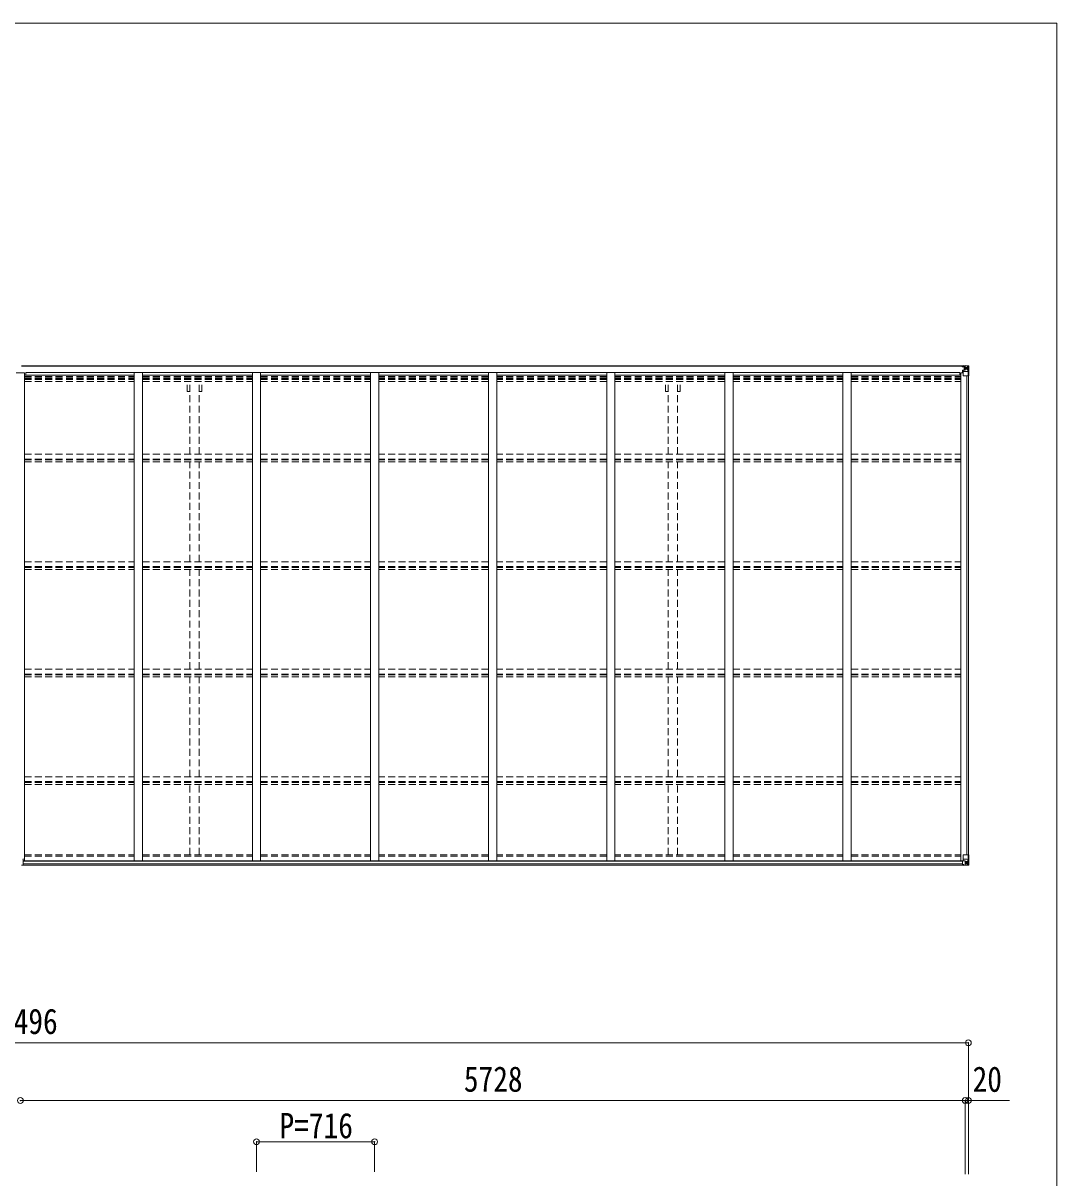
# Model space of a CAD drawing. Units: millimetres at full size, sheet at 1:35. Extents: x -9837 to 9837, y -6790 to 6790.
# Drawn here: x 3074 to 9343, y -210 to 6790 of the extents above; entities that cross this region are included whole.
import ezdxf
from ezdxf.enums import TextEntityAlignment as Align

# ---------------------------------------------------------------- set-up
doc = ezdxf.new("R2010")
doc.units = ezdxf.units.MM
doc.header["$LTSCALE"] = 35
doc.header["$PDMODE"] = 32
doc.header["$PDSIZE"] = 35
doc.linetypes.add('DASHED1', pattern=[1.8, 1.2, -0.6])
for name, color, linetype, lineweight in [('0-3_ELV2', 4, 'Continuous', 9), ('0-4_TABLE1', 6, 'Continuous', 9), ('0-6_OTH_LINE', 6, 'Continuous', 9), ('F-0_240', 7, 'Continuous', 9)]:
    doc.layers.add(name, color=color, linetype=linetype, lineweight=lineweight)
doc.styles.add('ＭＳ ゴシック', font='')
doc.styles.get('ＭＳ ゴシック').set_extended_font_data('MS Gothic')

msp = doc.modelspace()

# ---------------------------------------------------------------- linework, layer by layer
at = {"layer": '0-3_ELV2'}
for p, q in [((3064.18, 4711.83), (8784.18, 4711.83)), ((3064.18, 4709.68), (8784.18, 4709.68)), ((3082.68, 4669.71), (3032.68, 4669.71)), ((3082.68, 4669.71), (3082.68, 1711.61)), ((3082.68, 4656.03), (3748.68, 4656.03)), ((3090.18, 4656.03), (3090.18, 4671.54)), ((3090.18, 4671.54), (8753.18, 4671.54)), ((3748.68, 4671.53), (3748.68, 1711.61)), ((3798.68, 4671.53), (3798.68, 1711.61)), ((3798.68, 4656.03), (4464.68, 4656.03)), ((4464.68, 4671.53), (4464.68, 1711.61)), ((4514.68, 4671.53), (4514.68, 1711.61)), ((4514.68, 4656.03), (5180.68, 4656.03)), ((5180.68, 4671.53), (5180.68, 1711.61)), ((5230.68, 4671.53), (5230.68, 1711.61)), ((5896.68, 4656.03), (5230.68, 4656.03)), ((5896.68, 4671.53), (5896.68, 1711.61)), ((5946.68, 4671.53), (5946.68, 1711.61)), ((6612.68, 4656.03), (5946.68, 4656.03)), ((6612.68, 4671.53), (6612.68, 1711.61)), ((6662.68, 4671.53), (6662.68, 1711.61)), ((7328.68, 4656.03), (6662.68, 4656.03)), ((7328.68, 4671.53), (7328.68, 1711.61)), ((7378.68, 4671.53), (7378.68, 1711.61)), ((7378.68, 4656.03), (8044.68, 4656.03)), ((8044.68, 4671.53), (8044.68, 1711.61)), ((8094.68, 4671.53), (8094.68, 1711.61)), ((8094.68, 4656.03), (8760.68, 4656.03)), ((8753.18, 4656.03), (8753.18, 4671.54)), ((8760.68, 4669.71), (8773.68, 4669.71)), ((8760.68, 4669.71), (8760.68, 1711.61)), ((8795.98, 4651.06), (8795.98, 1747.62)), ((8805.68, 4651.06), (8805.68, 1747.62)), ((3064.18, 1685.83), (8779.18, 1685.83)), ((3074.18, 1711.61), (8780.94, 1711.61)), ((3074.18, 1709.34), (8769.18, 1709.34)), ((3074.18, 1693.73), (8769.18, 1693.73))]:
    msp.add_line(p, q, dxfattribs=at)
at = {"layer": '0-3_ELV2', "linetype": 'DASHED1'}
for p, q in [((3082.68, 4647.63), (3748.68, 4647.63)), ((3082.68, 4639.44), (3748.68, 4639.44)), ((3082.68, 4635.51), (3748.68, 4635.51)), ((3082.68, 4630.43), (3748.68, 4630.43)), ((3798.68, 4647.63), (4464.68, 4647.63)), ((3798.68, 4639.44), (4464.68, 4639.44)), ((3798.68, 4635.51), (4464.68, 4635.51)), ((3798.68, 4630.43), (4464.68, 4630.43)), ((4514.68, 4647.63), (5180.68, 4647.63)), ((4514.68, 4639.44), (5180.68, 4639.44)), ((4514.68, 4635.51), (5180.68, 4635.51)), ((4514.68, 4630.43), (5180.68, 4630.43)), ((5896.68, 4647.63), (5230.68, 4647.63)), ((5896.68, 4639.44), (5230.68, 4639.44)), ((5896.68, 4635.51), (5230.68, 4635.51)), ((5896.68, 4630.43), (5230.68, 4630.43)), ((6612.68, 4647.63), (5946.68, 4647.63)), ((6612.68, 4639.44), (5946.68, 4639.44)), ((6612.68, 4635.51), (5946.68, 4635.51)), ((6612.68, 4630.43), (5946.68, 4630.43)), ((7328.68, 4647.63), (6662.68, 4647.63)), ((7328.68, 4639.44), (6662.68, 4639.44)), ((7328.68, 4635.51), (6662.68, 4635.51)), ((7328.68, 4630.43), (6662.68, 4630.43)), ((7378.68, 4647.63), (8044.68, 4647.63)), ((7378.68, 4639.44), (8044.68, 4639.44)), ((7378.68, 4635.51), (8044.68, 4635.51)), ((7378.68, 4630.43), (8044.68, 4630.43)), ((8094.68, 4647.63), (8760.68, 4647.63)), ((8094.68, 4639.44), (8760.68, 4639.44)), ((8094.68, 4635.51), (8760.68, 4635.51)), ((8094.68, 4630.43), (8760.68, 4630.43)), ((3082.68, 4617.42), (3748.68, 4617.42)), ((3798.68, 4617.42), (4464.68, 4617.42)), ((4068.48, 4555.83), (4068.48, 4617.42)), ((4068.48, 4555.83), (4086.18, 4555.83)), ((4086.18, 4176.83), (4086.18, 4617.42)), ((4141.18, 4176.83), (4141.18, 4617.42)), ((4141.18, 4555.83), (4158.88, 4555.83)), ((4158.88, 4555.83), (4158.88, 4617.42)), ((4514.68, 4617.42), (5180.68, 4617.42)), ((5896.68, 4617.42), (5230.68, 4617.42)), ((6612.68, 4617.42), (5946.68, 4617.42)), ((7328.68, 4617.42), (6662.68, 4617.42)), ((6968.48, 4555.83), (6968.48, 4617.42)), ((6968.48, 4555.83), (6986.18, 4555.83)), ((6986.18, 4176.83), (6986.18, 4617.42)), ((7041.18, 4176.83), (7041.18, 4617.42)), ((7041.18, 4555.83), (7058.88, 4555.83)), ((7058.88, 4555.83), (7058.88, 4617.42)), ((7378.68, 4617.42), (8044.68, 4617.42)), ((8094.68, 4617.42), (8760.68, 4617.42)), ((3082.68, 4176.83), (3748.65, 4176.83)), ((3082.68, 4147.1), (3748.65, 4147.1)), ((3082.68, 4142.55), (3748.65, 4142.55)), ((3798.68, 4176.83), (4464.65, 4176.83)), ((3798.68, 4147.1), (4464.65, 4147.1)), ((3798.68, 4142.55), (4464.65, 4142.55)), ((4514.68, 4176.83), (5180.65, 4176.83)), ((4514.68, 4147.1), (5180.65, 4147.1)), ((4514.68, 4142.55), (5180.65, 4142.55)), ((5896.68, 4176.83), (5230.68, 4176.83)), ((5896.68, 4147.1), (5230.68, 4147.1)), ((5896.68, 4142.55), (5230.68, 4142.55)), ((6612.68, 4176.83), (5946.68, 4176.83)), ((6612.68, 4147.1), (5946.68, 4147.1)), ((6612.68, 4142.55), (5946.68, 4142.55)), ((7328.65, 4176.83), (6662.68, 4176.83)), ((7328.65, 4147.1), (6662.68, 4147.1)), ((7328.65, 4142.55), (6662.68, 4142.55)), ((7378.68, 4176.83), (8044.68, 4176.83)), ((7378.68, 4147.1), (8044.68, 4147.1)), ((7378.68, 4142.55), (8044.68, 4142.55)), ((8094.68, 4176.83), (8760.65, 4176.83)), ((8094.68, 4147.1), (8760.65, 4147.1)), ((8094.68, 4142.55), (8760.65, 4142.55)), ((3082.68, 4129.54), (3748.65, 4129.54)), ((3798.68, 4129.54), (4464.65, 4129.54)), ((4086.18, 3525.05), (4086.18, 4129.54)), ((4141.18, 3525.05), (4141.18, 4129.54)), ((4514.68, 4129.54), (5180.65, 4129.54)), ((5896.68, 4129.54), (5230.68, 4129.54)), ((6612.68, 4129.54), (5946.68, 4129.54)), ((7328.65, 4129.54), (6662.68, 4129.54)), ((6986.18, 3525.05), (6986.18, 4129.54)), ((7041.18, 3525.05), (7041.18, 4129.54)), ((7378.68, 4129.54), (8044.68, 4129.54)), ((8094.68, 4129.54), (8760.65, 4129.54)), ((3082.68, 3525.17), (3748.65, 3525.17)), ((3798.68, 3525.17), (4464.65, 3525.17)), ((4514.68, 3525.17), (5180.65, 3525.17)), ((5896.68, 3525.17), (5230.68, 3525.17)), ((6612.68, 3525.17), (5946.68, 3525.17)), ((7328.65, 3525.17), (6662.68, 3525.17)), ((7378.68, 3525.17), (8044.68, 3525.17)), ((8094.68, 3525.17), (8760.65, 3525.17)), ((3082.68, 3495.44), (3748.65, 3495.44)), ((3082.68, 3490.89), (3748.65, 3490.89)), ((3082.68, 3477.88), (3748.65, 3477.88)), ((3798.68, 3495.44), (4464.65, 3495.44)), ((3798.68, 3490.89), (4464.65, 3490.89)), ((3798.68, 3477.88), (4464.65, 3477.88)), ((4086.18, 2873.39), (4086.18, 3476.68)), ((4141.18, 2873.39), (4141.18, 3476.68)), ((4514.68, 3495.44), (5180.65, 3495.44)), ((4514.68, 3490.89), (5180.65, 3490.89)), ((4514.68, 3477.88), (5180.65, 3477.88)), ((5896.68, 3495.44), (5230.68, 3495.44)), ((5896.68, 3490.89), (5230.68, 3490.89)), ((5896.68, 3477.88), (5230.68, 3477.88)), ((6612.68, 3495.44), (5946.68, 3495.44)), ((6612.68, 3490.89), (5946.68, 3490.89)), ((6612.68, 3477.88), (5946.68, 3477.88)), ((7328.65, 3495.44), (6662.68, 3495.44)), ((7328.65, 3490.89), (6662.68, 3490.89)), ((7328.65, 3477.88), (6662.68, 3477.88)), ((6986.18, 2873.39), (6986.18, 3476.68)), ((7041.18, 2873.39), (7041.18, 3476.68)), ((7378.68, 3495.44), (8044.68, 3495.44)), ((7378.68, 3490.89), (8044.68, 3490.89)), ((7378.68, 3477.88), (8044.68, 3477.88)), ((8094.68, 3495.44), (8760.65, 3495.44)), ((8094.68, 3490.89), (8760.65, 3490.89)), ((8094.68, 3477.88), (8760.65, 3477.88)), ((3082.68, 2873.51), (3748.65, 2873.51)), ((3798.68, 2873.51), (4464.65, 2873.51)), ((4514.68, 2873.51), (5180.65, 2873.51)), ((5896.68, 2873.51), (5230.68, 2873.51)), ((6612.68, 2873.51), (5946.68, 2873.51)), ((7328.65, 2873.51), (6662.68, 2873.51)), ((7378.68, 2873.51), (8044.68, 2873.51)), ((8094.68, 2873.51), (8760.65, 2873.51)), ((3082.68, 2843.78), (3748.65, 2843.78)), ((3082.68, 2839.23), (3748.65, 2839.23)), ((3082.68, 2826.22), (3748.65, 2826.22)), ((3798.68, 2843.78), (4464.65, 2843.78)), ((3798.68, 2839.23), (4464.65, 2839.23)), ((3798.68, 2826.22), (4464.65, 2826.22)), ((4086.18, 2221.85), (4086.18, 2825.02)), ((4141.18, 2221.85), (4141.18, 2825.02)), ((4514.68, 2843.78), (5180.65, 2843.78)), ((4514.68, 2839.23), (5180.65, 2839.23)), ((4514.68, 2826.22), (5180.65, 2826.22)), ((5896.68, 2843.78), (5230.68, 2843.78)), ((5896.68, 2839.23), (5230.68, 2839.23)), ((5896.68, 2826.22), (5230.68, 2826.22)), ((6612.68, 2843.78), (5946.68, 2843.78)), ((6612.68, 2839.23), (5946.68, 2839.23)), ((6612.68, 2826.22), (5946.68, 2826.22)), ((7328.65, 2843.78), (6662.68, 2843.78)), ((7328.65, 2839.23), (6662.68, 2839.23)), ((7328.65, 2826.22), (6662.68, 2826.22)), ((6986.18, 2221.85), (6986.18, 2825.02)), ((7041.18, 2221.85), (7041.18, 2825.02)), ((7378.68, 2843.78), (8044.68, 2843.78)), ((7378.68, 2839.23), (8044.68, 2839.23)), ((7378.68, 2826.22), (8044.68, 2826.22)), ((8094.68, 2843.78), (8760.65, 2843.78)), ((8094.68, 2839.23), (8760.65, 2839.23)), ((8094.68, 2826.22), (8760.65, 2826.22)), ((3082.68, 2221.85), (3748.65, 2221.85)), ((3082.68, 2192.11), (3748.65, 2192.11)), ((3082.68, 2187.57), (3748.65, 2187.57)), ((3082.68, 2174.56), (3748.65, 2174.56)), ((3798.68, 2221.85), (4464.65, 2221.85)), ((3798.68, 2192.11), (4464.65, 2192.11)), ((3798.68, 2187.57), (4464.65, 2187.57)), ((3798.68, 2174.56), (4464.65, 2174.56)), ((4086.18, 1747.77), (4086.18, 2174.56)), ((4141.18, 1747.77), (4141.18, 2174.56)), ((4514.68, 2221.85), (5180.65, 2221.85)), ((4514.68, 2192.11), (5180.65, 2192.11)), ((4514.68, 2187.57), (5180.65, 2187.57)), ((4514.68, 2174.56), (5180.65, 2174.56)), ((5896.68, 2221.85), (5230.68, 2221.85)), ((5896.68, 2192.11), (5230.68, 2192.11)), ((5896.68, 2187.57), (5230.68, 2187.57)), ((5896.68, 2174.56), (5230.68, 2174.56)), ((6612.68, 2221.85), (5946.68, 2221.85)), ((6612.68, 2192.11), (5946.68, 2192.11)), ((6612.68, 2187.57), (5946.68, 2187.57)), ((6612.68, 2174.56), (5946.68, 2174.56)), ((7328.65, 2221.85), (6662.68, 2221.85)), ((7328.65, 2192.11), (6662.68, 2192.11)), ((7328.65, 2187.57), (6662.68, 2187.57)), ((7328.65, 2174.56), (6662.68, 2174.56)), ((6986.18, 1747.77), (6986.18, 2174.56)), ((7041.18, 1747.77), (7041.18, 2174.56)), ((7378.68, 2221.85), (8044.68, 2221.85)), ((7378.68, 2192.11), (8044.68, 2192.11)), ((7378.68, 2187.57), (8044.68, 2187.57)), ((7378.68, 2174.56), (8044.68, 2174.56)), ((8094.68, 2221.85), (8760.65, 2221.85)), ((8094.68, 2192.11), (8760.65, 2192.11)), ((8094.68, 2187.57), (8760.65, 2187.57)), ((8094.68, 2174.56), (8760.65, 2174.56)), ((3082.68, 1747.77), (3748.68, 1747.77)), ((3082.68, 1739.43), (3748.68, 1739.43)), ((3798.68, 1747.77), (4464.68, 1747.77)), ((3798.68, 1739.43), (4464.68, 1739.43)), ((4514.68, 1747.77), (5180.68, 1747.77)), ((4514.68, 1739.43), (5180.68, 1739.43)), ((5896.68, 1747.77), (5230.68, 1747.77)), ((5896.68, 1739.43), (5230.68, 1739.43)), ((6612.68, 1747.77), (5946.68, 1747.77)), ((6612.68, 1739.43), (5946.68, 1739.43)), ((7328.68, 1747.77), (6662.68, 1747.77)), ((7328.68, 1739.43), (6662.68, 1739.43)), ((7378.68, 1747.77), (8044.68, 1747.77)), ((7378.68, 1739.43), (8044.68, 1739.43)), ((8094.68, 1747.77), (8760.68, 1747.77)), ((8094.68, 1739.43), (8760.68, 1739.43))]:
    msp.add_line(p, q, dxfattribs=at)
at = {"layer": '0-4_TABLE1'}
for p, q in [((8767.68, 4707.08), (8767.68, 4709.68)), ((8773.68, 4708.76), (8767.68, 4708.76)), ((8768.68, 4709.68), (8768.68, 4708.76)), ((8768.68, 4707.03), (8783.68, 4706.9)), ((8773.88, 4712.26), (8772.19, 4711.83)), ((8783.68, 4707.06), (8773.68, 4707.15)), ((8773.88, 4712.26), (8774.18, 4712.26)), ((8774.18, 4712.26), (8774.18, 4711.83)), ((8775.68, 4707.99), (8775.68, 4709.68)), ((8775.68, 4709.02), (8783.68, 4709.02)), ((8775.68, 4708.99), (8783.68, 4708.99)), ((8775.68, 4707.99), (8784.18, 4707.99)), ((8779.18, 4711.83), (8779.18, 4714.46)), ((8779.18, 4714.46), (8806.74, 4712.77)), ((8785.68, 4713.18), (8779.18, 4713.57)), ((8779.18, 4712.65), (8784.18, 4712.56)), ((8780.18, 4686.96), (8780.18, 4706.93)), ((8784.07, 4706.69), (8780.18, 4706.69)), ((8780.18, 4703.06), (8784.18, 4703.06)), ((8780.18, 4694.86), (8784.18, 4694.86)), ((8783.68, 4709.02), (8783.68, 4707.06)), ((8783.68, 4706.9), (8783.68, 4707.06)), ((8784.18, 4708.35), (8785.68, 4708.35)), ((8784.18, 4704.82), (8797.68, 4704.82)), ((8784.18, 4691.26), (8797.68, 4691.26)), ((8785.68, 4687.96), (8785.68, 4714.06)), ((8785.68, 4713.94), (8797.68, 4713.16)), ((8792.2, 4697.62), (8792.2, 4696.66)), ((8800.01, 4704.76), (8797.68, 4704.82)), ((8797.68, 4691.26), (8800.01, 4691.29)), ((8797.68, 4691.26), (8797.68, 4691.26)), ((8797.77, 4713.16), (8805.69, 4712.68)), ((8800.01, 4691.29), (8800.01, 4704.76)), ((8800.87, 4708.27), (8803.6, 4711.94)), ((8804.83, 4711.71), (8804.83, 4711.64)), ((8804.83, 4651.06), (8804.83, 4711.64)), ((8806.74, 4712.73), (8806.74, 4712.77)), ((8807.68, 4711.77), (8807.68, 4651.06)), ((8774.23, 4685.97), (8769.18, 4685.93)), ((8769.18, 4669.71), (8769.18, 4685.93)), ((8769.18, 4684.21), (8773.68, 4684.19)), ((8769.18, 4674.06), (8773.68, 4674.06)), ((8770.18, 4685.94), (8770.18, 4684.2)), ((8773.68, 4652.06), (8773.68, 4685.16)), ((8797.68, 4677.73), (8773.68, 4677.73)), ((8784.85, 4687.7), (8774.5, 4686.05)), ((8774.5, 4685.42), (8784.85, 4687.07)), ((8774.5, 4686.05), (8774.5, 4685.42)), ((8807.68, 4651.06), (8774.68, 4651.06)), ((8784.85, 4687.07), (8784.85, 4687.7)), ((8804.29, 4677.94), (8797.68, 4677.73)), ((8804.29, 4677.94), (8800.15, 4690.03)), ((3074.18, 1689.7), (3074.18, 1722.02)), ((3074.18, 1689.7), (3074.18, 1689.66)), ((8769.18, 1710.47), (8769.18, 1690.31)), ((8779.18, 1711.41), (8770.18, 1711.38)), ((8770.18, 1689.6), (8779.18, 1689.54)), ((8773.68, 1746.62), (8773.68, 1713.53)), ((8797.68, 1720.96), (8773.68, 1720.96)), ((8774.5, 1713.27), (8784.85, 1711.61)), ((8774.5, 1712.63), (8774.5, 1713.27)), ((8782.15, 1711.41), (8774.5, 1712.63)), ((8807.68, 1747.62), (8774.68, 1747.62)), ((8785.68, 1711.41), (8779.18, 1711.41)), ((8779.18, 1684.23), (8779.18, 1690.17)), ((8784.85, 1711.61), (8784.85, 1711.41)), ((8785.68, 1711.41), (8785.68, 1684.62)), ((8785.68, 1707.42), (8797.68, 1707.42)), ((8797.68, 1693.87), (8785.68, 1693.87)), ((8785.68, 1684.74), (8797.68, 1685.52)), ((8793.16, 1701.06), (8793.16, 1702.02)), ((8804.29, 1720.74), (8797.68, 1720.96)), ((8797.68, 1707.43), (8797.68, 1707.42)), ((8797.68, 1707.43), (8800.01, 1707.39)), ((8800.01, 1693.92), (8797.68, 1693.86)), ((8797.77, 1685.53), (8805.69, 1686)), ((8800.01, 1707.39), (8800.01, 1693.92)), ((8804.29, 1720.74), (8800.15, 1708.66)), ((8800.87, 1690.42), (8803.6, 1686.75)), ((8804.83, 1747.62), (8804.83, 1687.04)), ((8804.83, 1686.97), (8804.83, 1687.04)), ((8806.74, 1685.96), (8806.74, 1685.91)), ((8807.68, 1686.92), (8807.68, 1747.62))]:
    msp.add_line(p, q, dxfattribs=at)
for points in [[(8773.68, 4708.76), (8773.68, 4707.14), (8767.68, 4707.19)], [(8779.18, 4713.06), (8784.18, 4713.06), (8784.18, 4687.6)], [(8791.24, 4699.54), (8790.28, 4699.54), (8790.28, 4698.58), (8791.24, 4698.58)], [(8793.16, 4700.5), (8793.16, 4701.46), (8792.2, 4701.46), (8792.2, 4700.5)], [(8792.2, 4696.66), (8793.16, 4696.66), (8793.16, 4697.62)], [(8794.12, 4698.58), (8795.08, 4698.58), (8795.08, 4699.54), (8794.12, 4699.54)], [(8769.18, 1690.31), (8769.19, 1690.21), (8779.18, 1690.17)], [(8806.74, 1685.91), (8797.68, 1685.36), (8779.18, 1684.23)], [(8791.24, 1700.1), (8790.28, 1700.1), (8790.28, 1699.14), (8791.24, 1699.14)], [(8793.16, 1702.02), (8792.2, 1702.02), (8792.2, 1701.06)], [(8792.2, 1698.18), (8792.2, 1697.22), (8793.16, 1697.22), (8793.16, 1698.18)], [(8794.12, 1699.14), (8795.08, 1699.14), (8795.08, 1700.1), (8794.12, 1700.1)]]:
    msp.add_lwpolyline(points, dxfattribs=at)
for centre in [(8792.68, 4699.06), (8792.68, 1699.62)]:
    msp.add_circle(centre, 5.3, dxfattribs=at)
for centre, radius, start, end in [((8768.54, 4714.72), 7.69, 263.56574, 271.03001), ((8783.68, 4709.52), 0.5, 270.00309, 0.00198), ((8783.68, 4709.49), 0.5, 269.99891, 359.99891), ((8783.68, 4706.56), 0.5, 359.95536, 89.47105), ((8783.67, 4706.39), 0.513, 358.95293, 88.11972), ((8791.24, 4700.5), 0.96, 270, 0), ((8791.24, 4697.62), 0.96, 0, 90), ((8794.12, 4700.5), 0.96, 180, 270), ((8794.12, 4697.62), 0.96, 90, 180), ((8803.55, 4711.77), 1.28, 357.54105, 48.82169), ((8805.52, 4725.38), 12.7, 264.89689, 270.75534), ((8806.68, 4711.77), 0.999, 0.04917, 86.5576), ((8806.68, 4711.77), 1, 359.99921, 86.49983), ((8806.68, 4711.73), 0.999, 0.04917, 86.5576), ((8774.61, 4685.12), 0.937, 96.73234, 177.67791), ((8774.61, 4684.49), 0.937, 96.73234, 177.67791), ((8774.68, 4652.06), 1, 180, 270), ((8784.74, 4688.63), 0.937, 276.73234, 357.67791), ((8784.74, 4688), 0.937, 276.73234, 357.67791), ((3073.18, 1722.02), 1, 0, 90), ((8774.61, 1714.2), 0.937, 182.32209, 263.26766), ((8774.61, 1713.56), 0.937, 182.32209, 263.26766), ((8774.68, 1746.62), 1, 90, 180), ((8784.74, 1710.68), 0.937, 50.93398, 83.26766), ((8791.24, 1701.06), 0.96, 270, 0), ((8791.24, 1698.18), 0.96, 0, 90), ((8794.12, 1701.06), 0.96, 180, 270), ((8794.12, 1698.18), 0.96, 90, 180), ((8803.55, 1686.92), 1.28, 311.17831, 2.45895), ((8805.52, 1673.31), 12.7, 89.24466, 95.10311), ((8806.68, 1686.95), 0.999, 273.4424, 359.95083), ((8806.68, 1686.92), 0.999, 273.4424, 359.95083), ((8806.68, 1686.91), 1, 273.50017, 0.00079)]:
    msp.add_arc(centre, radius, start, end, dxfattribs=at)
for centre, major_axis, ratio, start_param, end_param in [((8879.43, 4704.82), (-81.75, 0), 0.061163, 6.2824128, 6.2831853), ((8802.88, 4704.68), (-0.03, 5), 0.573921, 0.7672717, 1.551125), ((8801.41, 4691.31), (0, 3), 0.468246, 1.5772882, 2.0127935), ((8804.55, 4709.75), (0.02, 3), 0.466854, 0.125683, 0.7596956), ((8804.74, 4712.85), (-2, 0.12), 0.060933, 2.0712557, 3.1453404), ((8605.74, 4725.08), (-201, 12.36), 0.060933, 3.1453404, 3.145839), ((8803.57, 4680.29), (-0.85, 2.32), 0.403757, 3.0087805, 3.9744392), ((8770.18, 1710.47), (-1, -0.021), 0.906239, 4.6936843, 6.2644806), ((8770.18, 1690.31), (-1, 0.012), 0.707053, 0.1587743, 1.5795216), ((8879.43, 1693.87), (-81.75, 0), 0.061163, 0, 0.0007725), ((8801.41, 1707.37), (0, -3), 0.468246, 4.2703918, 4.7058971), ((8802.88, 1694), (-0.03, -5), 0.573921, 4.7320603, 5.5159136), ((8804.55, 1688.93), (0.02, -3), 0.466854, 5.5234897, 6.1575023), ((8803.57, 1718.4), (-0.85, -2.32), 0.403757, 2.3087461, 3.2744049), ((8804.74, 1685.84), (-2, -0.12), 0.060933, 3.1378449, 4.2119296), ((8605.74, 1673.6), (-201, -12.36), 0.060933, 3.1373463, 3.1378449)]:
    msp.add_ellipse(centre, major_axis=major_axis, ratio=ratio, start_param=start_param, end_param=end_param, dxfattribs=at)
at = {"layer": '0-6_OTH_LINE'}
for p, q in [((-2690.32, 608.79), (8805.68, 608.79)), ((8805.68, 608.79), (8805.68, -183.86)), ((3057.68, 258.79), (8785.68, 258.79)), ((8785.68, 258.79), (8785.68, -186.62)), ((8785.68, 258.79), (8805.68, 258.79)), ((8805.68, 258.79), (8805.68, -186.62)), ((4489.68, 8.79), (4489.68, -173.66)), ((4489.68, 8.79), (5205.68, 8.79)), ((5205.68, 8.79), (5205.68, -173.66))]:
    msp.add_line(p, q, dxfattribs=at)
at = {"layer": '0-6_OTH_LINE', "lineweight": 18}
msp.add_line((9054.51, 258.79), (8805.68, 258.79), dxfattribs=at)
at = {"layer": '0-6_OTH_LINE'}
for p in [(8805.68, 608.79), (3057.68, 258.79), (8785.68, 258.79), (8805.68, 258.79), (4489.68, 8.79), (5205.68, 8.79)]:
    msp.add_point(p, dxfattribs=at)
at = {"layer": 'F-0_240', "color": 5}
for p, q in [((-9837.4, 6790), (9342.6, 6790)), ((9342.6, 6790), (9342.6, -6790))]:
    msp.add_line(p, q, dxfattribs=at)

# ---------------------------------------------------------------- texts
at = {"layer": '0-6_OTH_LINE', "color": 7, "style": 'ＭＳ ゴシック', "width": 0.85}
for s, p in [('11496', (2838.93, 615.79)), ('5728', (5746.68, 265.79)), ('20', (8831.26, 265.37)), ('P=716', (4628.93, -16.21))]:
    msp.add_text(s, height=154, dxfattribs=at).set_placement(p, align=Align.BOTTOM_LEFT)

doc.saveas('drawing.dxf')
